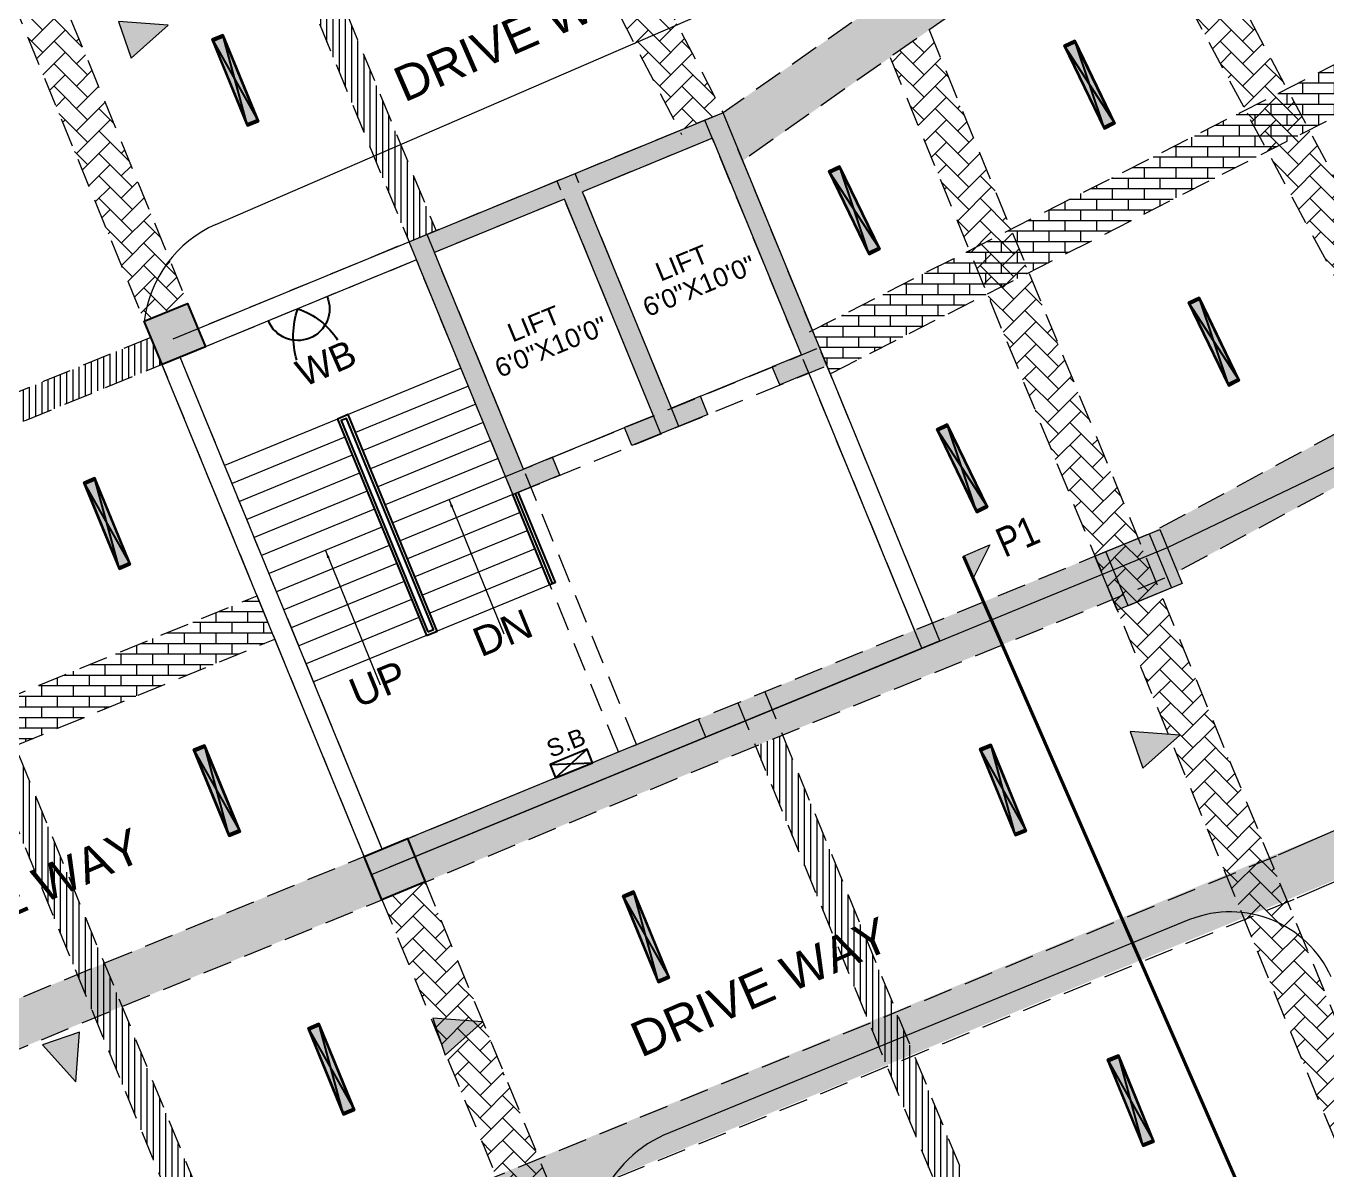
# Model space of a CAD drawing. Header units: inches. Extents: x 1182429 to 1211915, y -922309 to -906718.
# Drawn here: x 1193673 to 1194340, y -917391 to -916804 of the extents above; entities that cross this region are included whole.
import ezdxf

# ---------------------------------------------------------------- set-up
doc = ezdxf.new("R2010")
doc.units = ezdxf.units.IN
doc.header["$LTSCALE"] = 6
doc.linetypes.add('CONTINOUS', pattern=[2000000, 1000000, 1000000])
doc.linetypes.add('DASHED2', pattern=[0.375, 0.25, -0.125])
for name, color, linetype in [('A-CUTOUT', 3, 'CONTINOUS'), ('CELLING', 34, 'Continuous'), ('DIM', 7, 'Continuous'), ('door', 5, 'Continuous'), ('E-WIRING', 5, 'Continuous'), ('FITTING', 24, 'Continuous'), ('line', 251, 'Continuous'), ('TW', 5, 'Continuous')]:
    doc.layers.add(name, color=color, linetype=linetype)
for name, color, linetype, lineweight in [('COL MARK', 210, 'Continuous', 18), ('column', 240, 'Continuous', 25), ('DIM-2', 1, 'Continuous', 13), ('GRID DIM-2', 1, 'Continuous', 9), ('Hatch', 251, 'Continuous', 0), ('plan', 7, 'Continuous', 5), ('v.b', 200, 'Continuous', 5), ('W', 250, 'Continuous', 5), ('wall', 7, 'Continuous', 30), ('wall new', 3, 'Continuous', 25)]:
    doc.layers.add(name, color=color, linetype=linetype, lineweight=lineweight)
doc.styles.add('ARI', font='arial.ttf')
doc.dimstyles.new('Copy(2) of AA', dxfattribs={"dimtxt": 12, "dimasz": 4, "dimexe": 0.18, "dimexo": 0, "dimgap": 0.09, "dimtad": 0, "dimdec": 0, "dimzin": 0, "dimdsep": 46, "dimlunit": 3, "dimtxsty": 'ARI', "dimblk": 'OBLIQUE', "dimcen": 0.09, "dimclrd": 7, "dimclre": 7, "dimclrt": 7, "dimadec": 0, "dimazin": 0, "dimtfac": 1, "dimtdec": 0, "dimtofl": 0, "dimtmove": 0, "dimatfit": 3, "dimfxl": 1, "dimtolj": 1, "dimtzin": 0, "dimlwd": 5, "dimlwe": 5, "dimarcsym": 0})
pattern_1 = [(45, (63759.2493820875, -15499.11761192209), (0, 11.49472783496852), [24.384, -8.128]), (135, (63764.99674208742, -15493.37025192205), (1.13686837721616e-15, 11.49472783496852), [24.384, -8.128])]
pattern_2 = [(45, (54985.34078822238, -15499.11761192209), (0, 11.49472783496852), [24.384, -8.128]), (135, (54991.0881482223, -15493.37025192205), (1.13686837721616e-15, 11.49472783496852), [24.384, -8.128])]
pattern_3 = [(90, (63759.2493820875, -15499.11761192209), (-3.175, 0), [])]
pattern_4 = [(0, (54985.34078822238, -15499.11761192209), (0, 5.419344), []), (90, (54985.34078822238, -15499.11761192209), (-8.128, 5.419344), [5.419344, -5.419344])]
pattern_5 = [(0, (-27.81927828272455, 2.940102126449346), (0, 0.001397), [0.001016, -0.000381]), (90, (-27.81927828272455, 2.940102126449346), (-0.001397, 0), [0.001016, -0.000381])]

# ---------------------------------------------------------------- blocks, each defined once
blk = doc.blocks.new('_Oblique')
at = {"layer": 'DIM', "color": 0, "lineweight": -2}
blk.add_line((-0.5, -0.5), (0.5, 0.5), dxfattribs=at)
blk = doc.blocks.new('RRR')
at = {"layer": 'line', "color": 1, "linetype": 'Continuous'}
for centre, radius, start, end in [((195982.9680377481, -95888.10341255504), 26.42402890574652, 41.16536374951414, 79.72330112471722), ((196002.8603891676, -95870.71020529998), 10.95743229780783, 89.99999999749872, 269.9999999974987), ((195983.4668442218, -95848.25220514182), 29.67273760009078, 276.0538332539148, 310.8121601957422)]:
    blk.add_arc(centre, radius, start, end, dxfattribs=at)
blk = doc.blocks.new('SB')
at = {"layer": 'W', "color": 6, "linetype": 'ByBlock', "lineweight": 25}
for p, q in [((196907.8002691715, -96527.0948449449), (196884.143700367, -96518.55755038398)), ((196884.143700367, -96527.0948449449), (196907.8002691715, -96518.55755038398))]:
    blk.add_line(p, q, dxfattribs=at)
blk.add_lwpolyline([(196884.143700367, -96518.55755038398), (196907.8002691715, -96518.55755038398), (196907.8002691715, -96527.0948449449), (196884.143700367, -96527.0948449449)], close=True, dxfattribs=at)
blk = doc.blocks.new('sdfdsf')
at = {"lineweight": -3}
blk.add_hatch(color=7, dxfattribs=at).paths.add_polyline_path([(23236.66559868997, 14983.34885737138), (23242.08212489375, 14983.34885737138), (23242.08212489375, 15029.49406542082), (23236.66559868997, 15029.49406542082)])
at = {"layer": 'Hatch'}
h = blk.add_hatch(dxfattribs=at)
h.set_pattern_fill('ANGLE', color=5, scale=0.0002)
h.set_pattern_definition(pattern_5)
h.paths.add_polyline_path([(23236.37386179186, 15029.49354817548), (23242.37386179186, 15029.49354817548), (23242.37386179186, 15030.44133051667), (23236.37386179186, 15030.44133051667)])
h = blk.add_hatch(dxfattribs=at)
h.set_pattern_fill('ANGLE', color=5, scale=0.0002)
h.set_pattern_definition(pattern_5)
h.paths.add_polyline_path([(23236.37386179186, 14983.34885737138), (23242.37386179186, 14983.34885737138), (23242.37386179186, 14982.44133051666), (23236.37386179186, 14982.44133051666)])
for p, q in [((23242.37386179186, 15030.44133051667), (23236.37386179186, 14982.44133051666)), ((23242.37386179186, 14982.44133051666), (23236.37386179186, 15030.44133051667))]:
    blk.add_line(p, q)
at = {"layer": 'CELLING', "color": 5}
for points in [[(23236.37386179186, 14982.44133051666), (23242.37386179186, 14982.44133051666), (23242.37386179186, 15030.44133051667), (23236.37386179186, 15030.44133051667)], [(23242.37386179186, 15029.49354817548), (23236.37386179186, 15029.49354817548), (23236.37386179186, 15030.44133051667), (23242.37386179186, 15030.44133051667)], [(23236.37386179186, 15029.49354817548), (23242.37386179186, 15029.49354817548), (23242.37386179186, 15030.44133051667), (23236.37386179186, 15030.44133051667)], [(23236.66559868997, 14983.34885737138), (23242.08212489375, 14983.34885737138), (23242.08212489375, 15029.49406542082), (23236.66559868997, 15029.49406542082)], [(23236.37386179186, 14983.34885737138), (23242.37386179186, 14983.34885737138), (23242.37386179186, 14982.44133051666), (23236.37386179186, 14982.44133051666)], [(23236.37386179186, 14983.34885737138), (23242.37386179186, 14983.34885737138), (23242.37386179186, 14982.44133051666), (23236.37386179186, 14982.44133051666)]]:
    blk.add_lwpolyline(points, close=True, dxfattribs=at)

msp = doc.modelspace()

# ---------------------------------------------------------------- hatches: boundary and pattern name
at = {"layer": 'A-CUTOUT', "lineweight": 0, "ltscale": 0.3, "true_color": 0xffc6b3}
h = msp.add_hatch(dxfattribs=at)
h.set_pattern_fill('AR-BRSTD', color=31, scale=0.08)
h.set_pattern_definition(pattern_4)
h.paths.add_polyline_path([(1194076.313209095, -916960.3690755849), (1194078.017467583, -916964.5159164959), (1194085.778584304, -916982.4459823142), (1194234.578858999, -916906.7392901445), (1194400.258423735, -916822.444742759), (1194503.897167679, -916769.7153610375), (1194592.00143201, -916724.8896210836), (1194696.3598779, -916671.794068979), (1194746.307511532, -916646.3816822628), (1194748.772434542, -916618.199858629), (1194660.255029986, -916662.9835689456), (1194574.156559726, -916707.0410271666), (1194448.73611526, -916770.8525154216), (1194341.665528761, -916825.3279520369), (1194215.670990165, -916889.4315282442), (1194128.141241557, -916933.9649657467)])
h = msp.add_hatch(dxfattribs=at)
h.set_pattern_fill('AR-BRSTD', color=31, scale=0.08)
h.set_pattern_definition([(0, (63759.2493820875, -15499.11761192209), (0, 5.419344), []), (90, (63759.2493820875, -15499.11761192209), (-8.128, 5.419344), [5.419344, -5.419344])])
h.paths.add_polyline_path([(1193522.241427287, -917207.1206766063), (1193791.653556384, -917096.3986630235), (1193800.776609043, -917118.5970843681), (1193503.139842433, -917240.9728542967), (1193493.936656117, -917218.8075354036)])
h = msp.add_hatch(dxfattribs=at)
h.set_pattern_fill('AR-BRSTD', color=31, scale=0.08)
h.set_pattern_definition(pattern_4)
h.paths.add_polyline_path([(1193662.772991678, -917497.3591746534), (1193615.937198033, -917516.8057044902), (1193625.040199518, -917538.7297342608), (1194372.80815712, -917230.3101620914), (1194505.929396488, -917172.2608987063), (1194594.123883724, -917133.802535165), (1194588.307643298, -917123.3062811999), (1194582.438934325, -917112.7153400922), (1194489.269242446, -917153.3432069079), (1194353.702445429, -917212.4588877993)])
at = {"layer": 'COL MARK'}
h = msp.add_hatch(color=256, dxfattribs=at)
h.dxf.hatch_style = 1
h.paths.add_polyline_path([(1194226.707618011, -917073.7651608252), (1194254.455644692, -917062.3613450017), (1194265.859460515, -917090.1093716823), (1194238.111433835, -917101.5131875058)])
at = {"layer": 'COL MARK', "lineweight": 30, "true_color": 0xffc6b3}
h = msp.add_hatch(color=31, dxfattribs=at)
h.dxf.hatch_style = 1
h.paths.add_polyline_path([(1194221.158012675, -917076.0459239901), (1194248.906039355, -917064.6421081666), (1194260.309855179, -917092.3901348471), (1194232.561828498, -917103.7939506706)])
at = {"layer": 'column', "ltscale": 10, "true_color": 0xffc6b3}
h = msp.add_hatch(color=31, dxfattribs=at)
h.dxf.hatch_style = 1
h.paths.add_polyline_path([(1194025.05069409, -916861.9429302112), (1194070.665957385, -916972.9350369339), (1194055.764240729, -916979.0593078287), (1194059.56551267, -916988.3086500556), (1194083.716571552, -916978.3831072194), (1194030.498764376, -916848.8923160437), (1193869.560209629, -916915.0344478195), (1193873.36148157, -916924.2837900465), (1193922.778016805, -917044.525238996), (1193946.929075688, -917034.5996961597), (1193943.127803747, -917025.3503539325), (1193928.226087091, -917031.4746248274), (1193882.610823797, -916920.4825181054), (1193949.272158077, -916893.1234107752), (1193994.821351124, -917004.1054668515), (1193979.919634469, -917010.2297377463), (1193983.72090641, -917019.479079973), (1194022.773681948, -917003.4292662418), (1194018.972410007, -916994.1799240152), (1194004.070693352, -917000.3041949101), (1193958.455430057, -916889.3120881879)])
h = msp.add_hatch(color=31, dxfattribs=at)
h.dxf.hatch_style = 1
h.paths.add_polyline_path([(1193733.822703513, -916955.683303072), (1193756.021124858, -916946.5602504133), (1193765.144177516, -916968.7586717578), (1193742.945756172, -916977.8817244166)])
at = {"layer": 'column', "ltscale": 10}
h = msp.add_hatch(color=256, dxfattribs=at)
h.dxf.hatch_style = 1
h.paths.add_polyline_path([(1193733.822703513, -916955.683303072), (1193756.021124858, -916946.5602504133), (1193765.144177516, -916968.7586717578), (1193742.945756172, -916977.8817244166)])
at = {"layer": 'column', "ltscale": 10, "true_color": 0xffc6b3}
h = msp.add_hatch(color=31, dxfattribs=at)
h.dxf.hatch_style = 1
h.paths.add_polyline_path([(1193846.559514006, -917229.9971006499), (1193868.75793535, -917220.8740479911), (1193877.880988009, -917243.0724693355), (1193855.682566664, -917252.1955219945)])
at = {"layer": 'column', "ltscale": 10}
h = msp.add_hatch(color=256, dxfattribs=at)
h.dxf.hatch_style = 1
h.paths.add_polyline_path([(1193846.559514006, -917229.9971006499), (1193868.75793535, -917220.8740479911), (1193877.880988009, -917243.0724693355), (1193855.682566664, -917252.1955219945)])
at = {"layer": 'DIM-2', "ltscale": 0.3, "true_color": 0xffc6b3}
h = msp.add_hatch(color=31, dxfattribs=at)
h.dxf.hatch_style = 1
h.paths.add_polyline_path([(1194153.852619465, -917076.1813489195), (1194158.759156005, -917087.4017632548), (1194167.302552086, -917070.2998739667)])
h.paths.add_polyline_path([(1194319.538183134, -917455.0760454948), (1194324.444719674, -917466.2964598299), (1194337.894652296, -917460.414984877)])
at = {"layer": 'door', "lineweight": 0, "ltscale": 0.3, "true_color": 0xffc6b3}
h = msp.add_hatch(dxfattribs=at)
h.set_pattern_fill('AR-HBONE', color=31, scale=0.08)
h.set_pattern_definition(pattern_2)
h.paths.add_polyline_path([(1194061.697149518, -916406.8682178819), (1194045.136464637, -916376.9820471596), (1194066.684516472, -916365.415142926), (1194398.826955717, -916984.1651863768), (1194377.755920233, -916995.4760302262)])
h = msp.add_hatch(dxfattribs=at)
h.set_pattern_fill('AR-HBONE', color=31, scale=0.08)
h.set_pattern_definition(pattern_2)
h.paths.add_polyline_path([(1195234.99315462, -916415.4190444602), (1195274.233673994, -916377.4390370874), (1195291.264059766, -916394.3495651822), (1194999.084845598, -916680.4864327279), (1194650.280269684, -916873.7678912466), (1194493.031835998, -916960.8356045291), (1194260.257119557, -917085.7881001803), (1193557.677426862, -917374.5752700571), (1193548.587327123, -917352.4570021102), (1194248.905711265, -917064.6422430042), (1194432.957241622, -916965.8441914407), (1194583.752356553, -916883.1943340686), (1194725.106621078, -916804.8663524417), (1194979.770388644, -916663.7507025109), (1195010.427504054, -916635.4228606257)])
h = msp.add_hatch(dxfattribs=at)
h.set_pattern_fill('AR-HBONE', color=31, scale=0.08)
h.set_pattern_definition(pattern_1)
h.paths.add_polyline_path([(1194833.023803225, -917783.5381407574), (1195238.818888561, -916993.6809709361), (1195167.293348999, -916841.3651158853), (1194985.7557706, -916661.735962286), (1194926.300722551, -916441.4014574745), (1194700.815532136, -916476.3095359276), (1194263.471616919, -916718.6528870284), (1194241.198785624, -916732.7299593812), (1194040.224879227, -916873.7617085298), (1194030.498764376, -916848.8923160433), (1194225.598501152, -916712.2009801625), (1194693.877331478, -916452.7158083296), (1194932.641698261, -916416.1505731102), (1194948.028002313, -916429.7977937459), (1195007.245717286, -916649.2527657415), (1195183.888491696, -916824.6523508852), (1195188.053025437, -916829.0854611377), (1195263.914445234, -916997.3530080919), (1194854.371294308, -917794.5055754989)])
h = msp.add_hatch(dxfattribs=at)
h.set_pattern_fill('AR-HBONE', color=31, scale=0.08)
h.set_pattern_definition(pattern_2)
h.paths.add_polyline_path([(1193982.835344926, -916809.2076237226), (1194008.211695313, -916858.0518009237), (1194030.498764376, -916848.8923160433), (1193843.253417934, -916488.4841114682), (1193822.260910004, -916500.1165923211)])
h = msp.add_hatch(dxfattribs=at)
h.set_pattern_fill('AR-HBONE', color=31, scale=0.08)
h.set_pattern_definition(pattern_2)
h.paths.add_polyline_path([(1193717.043162343, -916914.8549379663), (1193733.822703513, -916955.683303072), (1193756.021124856, -916946.5602504138), (1193618.863194572, -916612.824423046), (1193597.553392927, -916624.1096855757)])
h = msp.add_hatch(dxfattribs=at)
h.set_pattern_fill('AR-HBONE', color=31, scale=0.08)
h.set_pattern_definition(pattern_1)
h.paths.add_polyline_path([(1194497.510482798, -917748.4731038813), (1194116.142393625, -916820.4597444758), (1194136.139685793, -916806.4491844131), (1194520.157128347, -917740.4406806545)])
h = msp.add_hatch(dxfattribs=at)
h.set_pattern_fill('AR-HBONE', color=31, scale=0.08)
h.set_pattern_definition(pattern_2)
h.paths.add_polyline_path([(1193855.682630487, -917252.1956772894), (1193877.881055951, -917243.0726346533), (1194215.053678349, -918063.4888064892), (1194193.007762448, -918072.5296230069)])
at = {"layer": 'FITTING', "lineweight": 0, "ltscale": 0.3, "true_color": 0xffc6b3}
h = msp.add_hatch(dxfattribs=at)
h.set_pattern_fill('ANSI31', color=31, angle=45)
h.set_pattern_definition(pattern_3)
h.paths.add_polyline_path([(1193855.804715571, -916881.5642636302), (1193869.560209628, -916915.0344478198), (1193883.434222968, -916909.3325399084), (1193735.104138082, -916548.4123692692), (1193721.894939956, -916555.7319208347), (1193770.059328386, -916672.9266174089), (1193825.948647255, -916808.9177922176)])
h = msp.add_hatch(dxfattribs=at)
h.set_pattern_fill('ANSI31', color=31, angle=45)
h.set_pattern_definition(pattern_3)
h.paths.add_polyline_path([(1193439.081405276, -917086.545779258), (1193737.243848261, -916964.0077110784), (1193742.945756172, -916977.8817244166), (1193434.468432717, -917104.6589768291), (1193432.346582328, -917105.5252909033), (1193426.49100445, -917091.1833096659)])
h = msp.add_hatch(dxfattribs=at)
h.set_pattern_fill('ANSI31', color=31, angle=45)
h.set_pattern_definition(pattern_3)
h.paths.add_polyline_path([(1194042.381656748, -918124.8446263955), (1194078.696772187, -918213.3863811722), (1194093.70769728, -918210.4036391554), (1193609.741149312, -917032.6258264377), (1193595.867132879, -917038.3277356207), (1193806.767941391, -917551.5188603811), (1193949.338504667, -917898.4399947367)])
h = msp.add_hatch(dxfattribs=at)
h.set_pattern_fill('ANSI31', color=31, angle=45)
h.set_pattern_definition([(90, (63756.47457941948, -15500.25799350441), (-3.175, 0), [])])
h.paths.add_polyline_path([(1194066.045678205, -917180.0408178546), (1194330.525136199, -917823.5783118375), (1194316.651122859, -917829.2802197492), (1194047.144056435, -917173.5094334185), (1194061.01807235, -917167.8075317711)])
at = {"layer": 'W', "ltscale": 10}
h = msp.add_hatch(color=256, dxfattribs=at)
h.dxf.hatch_style = 1
h.paths.add_polyline_path([(1193727.146712365, -916820.9699757552), (1193746.129072324, -916803.9333331088), (1193720.688985507, -916802.0950825854)])
h = msp.add_hatch(color=256, dxfattribs=at)
h.dxf.hatch_style = 1
h.paths.add_polyline_path([(1194245.727149009, -917184.8283775323), (1194264.709508968, -917167.7917348859), (1194239.269422151, -917165.9534843625)])
h = msp.add_hatch(color=256, dxfattribs=at)
h.dxf.hatch_style = 1
h.paths.add_polyline_path([(1193888.153951051, -917331.7829318093), (1193907.13631101, -917314.7462891629), (1193881.696224193, -917312.9080386395)])
h = msp.add_hatch(color=256, dxfattribs=at)
h.dxf.hatch_style = 1
h.paths.add_polyline_path([(1193681.694738494, -917326.5913023527), (1193698.73138114, -917345.5736623113), (1193700.569631663, -917320.1335754942)])
at = {"layer": 'wall new', "lineweight": 9, "ltscale": 6, "true_color": 0xffc6b3}
h = msp.add_hatch(dxfattribs=at)
h.set_pattern_fill('AR-CONC', color=31, scale=0.06)
h.set_pattern_definition([(49.99999999999999, (73495.98096514447, -15499.11761198158), (10.93108013976024, -0.9563451323341852), [1.143, -12.573]), (355, (73495.98096514447, -15499.11761198158), (-2.11460528549816, 11.46341071434211), [0.9144, -10.0584350502]), (100.4514447, (73496.89188556443, -15499.19730719156), (8.816474825421196, 10.50706511473171), [0.9714005279999998, -10.685414676]), (46.18420000000001, (73495.98096514447, -15496.06961198163), (16.26474245352779, -2.522539675963629), [1.7145, -18.8595]), (96.63555760999992, (73497.33635914442, -15496.27982198156), (14.24424804309018, 14.84556747586329), [1.4571013884, -16.0281364896]), (351.1841511700001, (73495.98096514447, -15496.06961198163), (14.24424804389862, 14.84556747513196), [1.3715980242, -15.0875839152]), (21, (73497.50496514444, -15496.83161198162), (9.096863476147949, -6.135911891225256), [1.143, -12.573]), (326.0000000000001, (73497.50496514444, -15496.83161198162), (3.708121700858824, 11.05127796733916), [0.9144, -10.0584]), (71.45144499999999, (73498.26303710043, -15497.34293797554), (12.80498515672297, 4.915366133154314), [0.971400528, -10.685396256]), (37.50000000000001, (73495.98096514447, -15499.11761198158), (0.185316195035509, 5.073302332389186), [0, -9.93648, 0, -10.2108, 0, -10.0965]), (7.499999999999999, (73495.98096514447, -15499.11761198158), (4.009179750618345, 6.010834489087171), [0, -5.821679999999999, 0, -9.70788, 0, -3.8481]), (327.5, (73492.58244514442, -15499.11761198158), (8.135435710012283, -0.3437246395604066), [0, -3.81, 0, -11.8872, 0, -15.7734]), (317.5, (73491.05844514444, -15499.11761198158), (8.887750883161083, 1.525589461999982), [0, -4.952999999999999, 0, -7.89432, 0, -11.2014])])
h.paths.add_polyline_path([(1194691.582714135, -918163.3523655272), (1194822.723555407, -918181.7114098124), (1194931.439907365, -918175.4416361382), (1195046.069312031, -918168.8308511855), (1195119.559105141, -918164.5926260992), (1195256.785037016, -918164.5926260992), (1195981.244344971, -916754.8047091251), (1194850.652577267, -915632.1699016917), (1194197.988645792, -915899.6600641529), (1194257.216001783, -916043.1722349644), (1193169.051166277, -916488.6286080595), (1193894.361050664, -918260.6384460364), (1194211.476308747, -918197.626140031), (1194511.111155945, -918138.0872740655)])
h.paths.add_polyline_path([(1194692.969142698, -918153.448941077), (1194823.132839408, -918171.6711901419), (1194930.864154678, -918165.4582244547), (1195045.493559344, -918158.8474395019), (1195119.27098983, -918154.5926260992), (1195250.680728792, -918154.5926260992), (1195969.00481133, -916756.7437739786), (1194848.310710815, -915643.936975218), (1194211.056594212, -915905.1115230344), (1194270.285518655, -916048.6274943164), (1193182.093850864, -916494.0948516043), (1193901.418265803, -918251.481545774), (1194209.143558339, -918187.4633220726), (1194509.085793616, -918127.7062164095)], flags=16)

# ---------------------------------------------------------------- linework, layer by layer
at = {"layer": 'COL MARK'}
msp.add_lwpolyline([(1194226.707618011, -917073.7651608252), (1194254.455644692, -917062.3613450017), (1194265.859460515, -917090.1093716823), (1194238.111433835, -917101.5131875058)], close=True, dxfattribs=at)
at = {"layer": 'COL MARK', "color": 31, "true_color": 0xffc6b3}
msp.add_lwpolyline([(1194221.158012675, -917076.0459239901), (1194248.906039355, -917064.6421081666), (1194260.309855179, -917092.3901348471), (1194232.561828498, -917103.7939506706)], close=True, dxfattribs=at)
at = {"layer": 'column', "color": 31, "ltscale": 10, "true_color": 0xffc6b3}
for points in [[(1193733.822703513, -916955.683303072), (1193756.021124858, -916946.5602504133), (1193765.144177516, -916968.7586717578), (1193742.945756172, -916977.8817244166), (1193733.822703513, -916955.683303072)], [(1193846.559514006, -917229.9971006499), (1193868.75793535, -917220.8740479911), (1193877.880988009, -917243.0724693355), (1193855.682566664, -917252.1955219945), (1193846.559514006, -917229.9971006499)]]:
    msp.add_lwpolyline(points, dxfattribs=at)
at = {"layer": 'column', "ltscale": 10}
for points in [[(1193733.822703513, -916955.683303072), (1193756.021124858, -916946.5602504133), (1193765.144177516, -916968.7586717578), (1193742.945756172, -916977.8817244166), (1193733.822703513, -916955.683303072)], [(1193846.559514006, -917229.9971006499), (1193868.75793535, -917220.8740479911), (1193877.880988009, -917243.0724693355), (1193855.682566664, -917252.1955219945), (1193846.559514006, -917229.9971006499)]]:
    msp.add_lwpolyline(points, dxfattribs=at)
at = {"layer": 'DIM-2', "color": 31, "ltscale": 0.3, "true_color": 0xffc6b3}
for p, q in [((1194153.852619465, -917076.1813489196, 84.64332031121478), (1194167.302552086, -917070.2998739667, 84.64332031121478)), ((1194167.302552086, -917070.2998739667, 84.64332031121478), (1194158.759156005, -917087.4017632548, 84.64332031121478))]:
    msp.add_line(p, q, dxfattribs=at)
at = {"layer": 'DIM-2', "color": 31, "lineweight": 40, "ltscale": 0.3, "true_color": 0xffc6b3}
msp.add_line((1194324.444719674, -917466.2964598299, 84.64332031121478), (1194153.852619464, -917076.1813489202, 84.64332031121478), dxfattribs=at)
at = {"layer": 'TW', "ltscale": 10}
for p, q in [((1193944.559179179, -917089.6315685466, 3969.120557742016), (1193925.552819474, -917043.3848574132, 3969.120557742016)), ((1193941.784376511, -917090.7719501291, 3969.120557742016), (1193922.778016806, -917044.5252389957, 3969.120557742016)), ((1193943.171777845, -917090.2017593378, 3969.120557742016), (1193924.16541814, -917043.9550482044, 3969.120557742016)), ((1193944.559179179, -917089.6315685466, 3969.120557742016), (1193941.784376511, -917090.7719501291, 3969.120557742016))]:
    msp.add_line(p, q, dxfattribs=at)
at = {"layer": 'TW', "color": 31, "ltscale": 10, "true_color": 0xffc6b3, "elevation": 3969.120557742016}
msp.add_lwpolyline([(1193878.426382257, -917116.810662926), (1193883.975987593, -917114.5298997613), (1193838.360724299, -917003.5377930397), (1193832.811118963, -917005.8185562043), (1193878.426382257, -917116.810662926)], dxfattribs=at)
at = {"layer": 'TW', "ltscale": 10, "elevation": 3969.120557742016}
msp.add_lwpolyline([(1193878.426382257, -917116.810662926), (1193883.975987593, -917114.5298997613), (1193838.360724299, -917003.5377930397), (1193832.811118963, -917005.8185562043), (1193878.426382257, -917116.810662926)], dxfattribs=at)
at = {"layer": 'TW', "color": 31, "ltscale": 10, "true_color": 0xffc6b3, "elevation": 3969.120557742016}
msp.add_lwpolyline([(1193879.2435928, -917114.8530708009), (1193882.018395468, -917113.7126892186), (1193837.543513756, -917005.495385165), (1193834.768711088, -917006.6357667473)], close=True, dxfattribs=at)
at = {"layer": 'TW', "ltscale": 10, "elevation": 3969.120557742016}
msp.add_lwpolyline([(1193879.2435928, -917114.8530708009), (1193882.018395468, -917113.7126892186), (1193837.543513756, -917005.495385165), (1193834.768711088, -917006.6357667473)], close=True, dxfattribs=at)
at = {"layer": 'v.b', "color": 31, "linetype": 'DASHED2', "ltscale": 10, "true_color": 0xffc6b3}
for p, q in [((1194066.530022147, -916365.1273345677), (1194398.826955717, -916984.1651863768)), ((1194045.384030126, -916376.4784147728), (1194377.680963696, -916995.5162665818)), ((1193843.253417934, -916488.4841114682), (1194030.498764376, -916848.8923160433, 3969.120557742016)), ((1193821.956178739, -916499.5488122177), (1194009.201525181, -916859.9570167927, 3969.120557742016)), ((1193734.883691276, -916547.8759730355, -89.37820477592729), (1193883.434222968, -916909.3325399084, 3969.120557742016)), ((1193721.009677936, -916553.5778809472, -89.37820477592729), (1193869.560209628, -916915.03444782, 3969.120557742016)), ((1193610.742044166, -916593.063853284, -3969.120557741948), (1193756.021124856, -916946.5602504138)), ((1193588.543622822, -916602.1869059426, -3969.120557741948), (1193733.822703512, -916955.6833030725)), ((1194074.895463227, -916961.055384482, 2001.864700721566), (1194748.772434542, -916618.199858629, 3999.506818051199)), ((1194085.778584302, -916982.4459823153, 2001.864700721566), (1194749.405170481, -916644.8056535022, 3969.120557742018)), ((1194225.598501153, -916712.2009801632), (1194030.498764376, -916848.8923160433, 3969.120557742016)), ((1194240.435172467, -916733.3773820862), (1194040.677670515, -916873.2771491626, 84.64332031121478)), ((1194136.139685793, -916806.4491844131, 2121.793535331927), (1194531.112719964, -917767.0980779036)), ((1194116.142393625, -916820.4597444758, 2528.619627217053), (1194508.91429862, -917776.2211305626)), ((1194030.498764376, -916848.8923160433, 3969.120557742016), (1193761.342905576, -916959.5093295326)), ((1194137.913842221, -917110.2571514699), (1194030.498764376, -916848.8923160433, 3969.120557742023)), ((1194128.664711891, -917114.0583272717), (1194021.249631564, -916852.6935019195, 3969.120557742016)), ((1194025.05069409, -916861.9429302113, 3969.120557742016), (1193958.455430057, -916889.3120881879, 3969.120557742016)), ((1194007.893392079, -917009.6056733571, 2001.864700457071), (1193954.654158116, -916880.0627459612, 3969.120557742023)), ((1193998.64426201, -917013.4068578507, 2001.864672960188), (1193945.405025305, -916883.8639318375, 3969.120557742016)), ((1193949.20608783, -916893.1133601293, 3969.120557742016), (1193882.610823797, -916920.4825181054, 3969.120557742016)), ((1193976.975289956, -917176.3992731718), (1193869.560209629, -916915.0344478196, 3969.120557742016)), ((1193986.224420286, -917172.59809737), (1193878.80934244, -916911.2332619433, 3969.120557742023)), ((1193873.36148157, -916924.2837900465, 3969.120557742016), (1193434.468432717, -917104.6589768291, -2955.13742209899)), ((1194485.442155537, -916937.670508843), (1194248.906039355, -917064.6421081664)), ((1193848.492055995, -917234.6994062202), (1193733.822703513, -916955.6833030722)), ((1194496.793235739, -916958.816500857), (1194260.257119557, -917085.7881001803)), ((1193737.24384826, -916964.0077110748), (1193428.766524805, -917090.7849634888, -2955.13742209899)), ((1193918.998173876, -917035.3280297248, 2001.864700160358), (1194079.936727378, -916969.1859029051, 2001.864700721566)), ((1193855.808856232, -917226.1958287087, 3969.120557742016), (1193752.195098398, -916974.0804524758, 3969.120557742016)), ((1193922.799445598, -917044.5773720414, 2001.864700160358), (1194083.7379991, -916978.4352452217, 2001.864700721566)), ((1193609.657830019, -917032.4230919543, -8055.584548191881), (1194093.70769728, -918210.4036391554, 2.132077759502977)), ((1193595.783816679, -917038.124999866, -8055.58454819179), (1194078.696772187, -918213.3863811722, -1037.318021623691)), ((1193526.38903636, -917361.5799893874), (1194248.906039354, -917064.642108167)), ((1193535.512089019, -917383.778410732), (1194258.029092013, -917086.8405295117)), ((1193471.853458439, -917227.8289401503, -2536.271303628514), (1193791.653556384, -917096.3986630235)), ((1193480.976511098, -917250.027361495, -2536.271303628514), (1193800.776609043, -917118.5970843681)), ((1194051.89485756, -917145.6087159265), (1194339.651281988, -917845.7842594581)), ((1194038.02084422, -917151.3106238383), (1194325.777268648, -917851.4861673699)), ((1193868.75793535, -917220.8740479911), (1194261.701087088, -918176.992353224)), ((1193592.682404258, -917526.1633369402, -4085.92006381006), (1194315.760162968, -917229.0100404067, -4085.92006381006)), ((1193846.559514006, -917229.9971006499), (1194203.139116426, -918094.333194387, -14.6771655887038)), ((1193601.843755203, -917548.3610506408, -4085.92006381006), (1194324.883215627, -917251.2084617513, -4085.92006381006))]:
    msp.add_line(p, q, dxfattribs=at)
at = {"layer": 'v.b', "color": 31, "linetype": 'DASHED2', "ltscale": 100, "true_color": 0xffc6b3}
for p, q in [((1194315.290102609, -917229.2090939736, -4085.92006381006), (1194584.530770706, -917111.803167387)), ((1194324.883215627, -917251.2084617513, -4085.92006381006), (1194594.123883724, -917133.8025351648))]:
    msp.add_line(p, q, dxfattribs=at)
at = {"layer": 'W', "color": 1, "ltscale": 10}
for p, q in [((1193770.526855105, -916906.1154113746), (1194251.839136066, -916697.6603790971)), ((1194093.578881544, -917002.380306491, 3969.120557742016), (1194030.498764376, -916848.8923160437, 3969.120557742016)), ((1194025.05069409, -916861.9429302113, 3969.120557742016), (1193958.455430057, -916889.3120881879, 3969.120557742016)), ((1194070.665957385, -916972.9350369341, 3969.120557742016), (1194025.05069409, -916861.9429302113, 3969.120557742016)), ((1193949.20608783, -916893.1133601293, 3969.120557742016), (1193882.610823797, -916920.4825181054, 3969.120557742016)), ((1194258.256778152, -917071.6103502732), (1194514.050467854, -916949.2562781828, 84.64332031121478)), ((1193848.492055995, -917234.6994062202), (1193733.822703513, -916955.6833030722)), ((1194070.665957384, -916972.935036934, 3969.120557742016), (1194055.764240729, -916979.0593078289, 3969.120557742016)), ((1194059.56551267, -916988.3086500556, 3969.120557742016), (1194055.764240729, -916979.0593078287, 3969.120557742016)), ((1194074.467229326, -916982.1843791604, 3969.120557742016), (1194059.56551267, -916988.3086500556, 3969.120557742016)), ((1193850.360785947, -917239.2464428777), (1194258.256778152, -917071.6103502732)), ((1194141.715066092, -917119.50637673, 3969.120557742016), (1193859.610128173, -917235.4451709357, 3969.120557742016)), ((1194017.917431478, -917159.5728447806, 3969.120557742016), (1193855.808856232, -917226.1958287088, 3969.120557742016)), ((1194021.718703419, -917168.8221870076, 3969.120557742016), (1194017.917431478, -917159.5728447806, 3969.120557742016)), ((1194269.683864184, -917262.3710323877), (1193999.687227969, -917372.9876792338))]:
    msp.add_line(p, q, dxfattribs=at)
at = {"layer": 'W', "ltscale": 10}
for p, q in [((1194030.498764376, -916848.8923160433, 3969.120557742016), (1193748.393826457, -916964.8311102489, 3969.120557742016)), ((1194004.070693352, -917000.3041949101, 3969.120557742016), (1193958.455430057, -916889.3120881879, 3969.120557742016)), ((1193994.821351124, -917004.1054668515, 3969.120557742016), (1193949.20608783, -916893.1133601291, 3969.120557742016)), ((1193928.226087091, -917031.4746248275, 3969.120557742016), (1193882.610823797, -916920.4825181054, 3969.120557742016)), ((1193873.36148157, -916924.2837900465, 3969.120557742016), (1193752.195098398, -916974.0804524758, 3969.120557742016)), ((1193922.778016806, -917044.5252389957, 3969.120557742016), (1193873.36148157, -916924.2837900466, 3969.120557742016)), ((1193855.808856232, -917226.1958287087, 3969.120557742016), (1193752.195098398, -916974.0804524758, 3969.120557742016)), ((1193896.169113217, -916979.7798434075, 3969.120557742016), (1193838.360724299, -917003.5377930397, 3969.120557742016)), ((1194018.972410007, -916994.1799240151, 3969.120557742016), (1194055.764240729, -916979.0593078289, 3969.120557742016)), ((1194132.465723865, -917123.3076486712, 3969.120557742016), (1194074.467229325, -916982.1843791606, 3969.120557742016)), ((1193899.970385158, -916989.0291856342, 3969.120557742016), (1193842.16199624, -917012.7871352666, 3969.120557742016)), ((1194018.972410007, -916994.1799240152, 3969.120557742016), (1194004.070693352, -917000.3041949101, 3969.120557742016)), ((1194022.773681948, -917003.4292662418, 3969.120557742016), (1194018.972410007, -916994.1799240151, 3969.120557742016)), ((1193903.7716571, -916998.2785278611, 3969.120557742016), (1193845.963268182, -917022.0364774934, 3969.120557742016)), ((1194022.773681948, -917003.4292662421, 3969.120557742016), (1193983.72090641, -917019.4790799733, 3969.120557742016)), ((1194141.715066092, -917119.50637673, 3969.120557742016), (1194093.578881544, -917002.3803064912, 3969.120557742016)), ((1193832.811118963, -917005.8185562043, 3969.120557742016), (1193775.002730045, -917029.5765058368, 3969.120557742016)), ((1193907.572929041, -917007.5278700879, 3969.120557742016), (1193849.764540123, -917031.2858197202, 3969.120557742016)), ((1193943.127803747, -917025.3503539325, 3969.120557742016), (1193979.919634469, -917010.2297377462, 3969.120557742016)), ((1193994.821351124, -917004.1054668515, 3969.120557742016), (1193979.919634469, -917010.2297377463, 3969.120557742016)), ((1193983.72090641, -917019.479079973, 3969.120557742016), (1193979.919634469, -917010.229737746, 3969.120557742016)), ((1193836.612390904, -917015.0678984313, 3969.120557742016), (1193778.804001987, -917038.8258480635, 3969.120557742016)), ((1193911.374200982, -917016.7772123145, 3969.120557742016), (1193853.565812064, -917040.5351619469, 3969.120557742016)), ((1193840.413662846, -917024.3172406581, 3969.120557742016), (1193782.605273928, -917048.0751902903, 3969.120557742016)), ((1193915.175472923, -917026.0265545414, 3969.120557742016), (1193857.367084005, -917049.7845041737, 3969.120557742016)), ((1193943.127803747, -917025.3503539326, 3969.120557742016), (1193928.226087091, -917031.4746248274, 3969.120557742016)), ((1193946.929075688, -917034.5996961591, 3969.120557742016), (1193943.127803747, -917025.3503539325, 3969.120557742016)), ((1193844.214934787, -917033.5665828849, 3969.120557742016), (1193786.406545869, -917057.3245325171, 3969.120557742016)), ((1193918.976744864, -917035.2758967682, 3969.120557742016), (1193861.168355946, -917059.0338464006, 3969.120557742016)), ((1193946.929075688, -917034.5996961596, 3969.120557742016), (1193922.778016806, -917044.5252389957, 3969.120557742016)), ((1193848.016206728, -917042.8159251115, 3969.120557742016), (1193790.20781781, -917066.5738747439, 3969.120557742016)), ((1193922.778016805, -917044.5252389951, 3969.120557742016), (1193864.969627887, -917068.2831886273, 3969.120557742016)), ((1193851.817478669, -917052.0652673383, 3969.120557742016), (1193794.009089751, -917075.8232169708, 3969.120557742016)), ((1193926.579288746, -917053.7745812219, 3969.120557742016), (1193868.770899829, -917077.5325308542, 3969.120557742016)), ((1193855.61875061, -917061.3146095652, 3969.120557742016), (1193797.810361692, -917085.0725591975, 3969.120557742016)), ((1193930.380560688, -917063.0239234486, 3969.120557742016), (1193872.57217177, -917086.7818730809, 3969.120557742016)), ((1193859.420022551, -917070.563951792, 3969.120557742016), (1193801.611633633, -917094.3219014243, 3969.120557742016)), ((1193934.181832629, -917072.2732656754, 3969.120557742016), (1193876.373443711, -917096.0312153077, 3969.120557742016)), ((1193863.221294492, -917079.8132940187, 3969.120557742016), (1193805.412905575, -917103.5712436511, 3969.120557742016)), ((1193937.98310457, -917081.5226079022, 3969.120557742016), (1193880.174715652, -917105.2805575347, 3969.120557742016)), ((1193867.022566433, -917089.0626362455, 3969.120557742016), (1193809.214177516, -917112.8205858779, 3969.120557742016)), ((1193941.784376511, -917090.7719501291, 3969.120557742016), (1193883.975987593, -917114.5298997613, 3969.120557742016)), ((1193870.823838375, -917098.3119784723, 3969.120557742016), (1193813.015449457, -917122.0699281048, 3969.120557742016)), ((1193874.625110316, -917107.5613206993, 3969.120557742016), (1193816.816721398, -917131.3192703315, 3969.120557742016)), ((1193878.426382257, -917116.810662926, 3969.120557742016), (1193820.617993339, -917140.5686125584, 3969.120557742016))]:
    msp.add_line(p, q, dxfattribs=at)
at = {"layer": 'W', "color": 31, "ltscale": 10, "true_color": 0xffc6b3}
for p, q in [((1193896.169113217, -916979.7798434075, 3969.120557742016), (1193838.360724299, -917003.5377930397, 3969.120557742016)), ((1193899.970385158, -916989.0291856342, 3969.120557742016), (1193842.16199624, -917012.7871352666, 3969.120557742016)), ((1193903.7716571, -916998.2785278611, 3969.120557742016), (1193845.963268182, -917022.0364774934, 3969.120557742016)), ((1193832.811118963, -917005.8185562043, 3969.120557742016), (1193775.002730045, -917029.5765058368, 3969.120557742016)), ((1193907.572929041, -917007.5278700879, 3969.120557742016), (1193849.764540123, -917031.2858197202, 3969.120557742016)), ((1193836.612390904, -917015.0678984313, 3969.120557742016), (1193778.804001987, -917038.8258480635, 3969.120557742016)), ((1193911.374200982, -917016.7772123145, 3969.120557742016), (1193853.565812064, -917040.5351619469, 3969.120557742016)), ((1193840.413662846, -917024.3172406581, 3969.120557742016), (1193782.605273928, -917048.0751902903, 3969.120557742016)), ((1193915.175472923, -917026.0265545414, 3969.120557742016), (1193857.367084005, -917049.7845041737, 3969.120557742016)), ((1193844.214934787, -917033.5665828849, 3969.120557742016), (1193786.406545869, -917057.3245325171, 3969.120557742016)), ((1193918.976744864, -917035.2758967682, 3969.120557742016), (1193861.168355946, -917059.0338464006, 3969.120557742016)), ((1193848.016206728, -917042.8159251115, 3969.120557742016), (1193790.20781781, -917066.5738747439, 3969.120557742016)), ((1193922.778016805, -917044.5252389951, 3969.120557742016), (1193864.969627887, -917068.2831886273, 3969.120557742016)), ((1193851.817478669, -917052.0652673383, 3969.120557742016), (1193794.009089751, -917075.8232169708, 3969.120557742016)), ((1193926.579288746, -917053.7745812219, 3969.120557742016), (1193868.770899829, -917077.5325308542, 3969.120557742016)), ((1193855.61875061, -917061.3146095652, 3969.120557742016), (1193797.810361692, -917085.0725591975, 3969.120557742016)), ((1193930.380560688, -917063.0239234486, 3969.120557742016), (1193872.57217177, -917086.7818730809, 3969.120557742016)), ((1193859.420022551, -917070.563951792, 3969.120557742016), (1193801.611633633, -917094.3219014243, 3969.120557742016)), ((1193934.181832629, -917072.2732656754, 3969.120557742016), (1193876.373443711, -917096.0312153077, 3969.120557742016)), ((1193863.221294492, -917079.8132940187, 3969.120557742016), (1193805.412905575, -917103.5712436511, 3969.120557742016)), ((1193937.98310457, -917081.5226079022, 3969.120557742016), (1193880.174715652, -917105.2805575347, 3969.120557742016)), ((1193867.022566433, -917089.0626362455, 3969.120557742016), (1193809.214177516, -917112.8205858779, 3969.120557742016)), ((1193941.784376511, -917090.7719501291, 3969.120557742016), (1193883.975987593, -917114.5298997613, 3969.120557742016)), ((1193870.823838375, -917098.3119784723, 3969.120557742016), (1193813.015449457, -917122.0699281048, 3969.120557742016)), ((1193874.625110316, -917107.5613206993, 3969.120557742016), (1193816.816721398, -917131.3192703315, 3969.120557742016)), ((1193878.426382257, -917116.810662926, 3969.120557742016), (1193820.617993339, -917140.5686125584, 3969.120557742016))]:
    msp.add_line(p, q, dxfattribs=at)
at = {"layer": 'W', "ltscale": 10}
for points, elevation in [([(1193727.146712365, -916820.9699757552), (1193746.129072324, -916803.9333331088), (1193720.688985507, -916802.0950825854), (1193727.146712365, -916820.9699757552)], 84.64332031121478), ([(1194245.727149009, -917184.8283775323), (1194264.709508968, -917167.7917348859), (1194239.269422151, -917165.9534843625), (1194245.727149009, -917184.8283775323)], 84.64332031121478), ([(1193888.153951051, -917331.7829318093), (1193907.13631101, -917314.7462891629), (1193881.696224193, -917312.9080386395), (1193888.153951051, -917331.7829318093)], 84.64332031121478), ([(1193681.694738494, -917326.5913023527), (1193698.73138114, -917345.5736623113), (1193700.569631663, -917320.1335754942), (1193681.694738494, -917326.5913023527)], 4.289404387236573e-10)]:
    msp.add_lwpolyline(points, dxfattribs=dict(at, elevation=elevation))
at = {"layer": 'W', "color": 1, "ltscale": 10}
for centre, radius, start, end in [((1193795.537511211, -916963.0086971724), 62.1480400972167, 113.730600960587, 173.2308056003016), ((1194290.546015588, -917315.1350326793), 56.73860315480166, 24.31552535780738, 111.5731527358575), ((1194027.032513793, -917431.6902966342), 64.75926147267276, 114.426719973102, 204.7819999666229), ((1193715.160656624, -917305.0708758959, -4086.463990449912), 172.2872950776372, 205.1379298140904, 284.8341798561567)]:
    msp.add_arc(centre, radius, start, end, dxfattribs=at)

# ---------------------------------------------------------------- block references
at = {"layer": 'E-WIRING', "xscale": -1, "rotation": 22.34151359089078}
for p in [(1220979.729307669, -921878.357378497, -6733933.09933998), (1220913.987178484, -922105.429940837, 17.86810311184201), (1220970.256824222, -922242.3465357227, 17.86810311184201), (1221373.30466163, -922242.0618837731), (1221190.273098992, -922317.2837456462), (1221028.924626598, -922385.0983804388, 17.86810311184201), (1221438.739609554, -922401.2797025236)]:
    msp.add_blockref('sdfdsf', p, dxfattribs=at)
at = {"layer": 'E-WIRING', "extrusion": (-0.08290495321003313, 0.1418551336218914, 0.9864095953499022), "xscale": -1, "rotation": 175.5914650168565}
for p in [(-590447.3476227096, 1391030.205374049, -234542.8384113081), (-590310.7616703609, 1390965.136690625, -234901.6690896999), (-590435.9281356223, 1391171.049651932, -234584.9388733743), (-590291.7233352938, 1391098.805042411, -234963.4920114377)]:
    msp.add_blockref('sdfdsf', p, dxfattribs=at)
at = {"layer": 'W', "color": 0, "linetype": 'ByBlock', "lineweight": 25}
for name, p, xscale, yscale, zscale, rotation in [('RRR', (1436463.568842157, -1132207.45798069, 3969.120557742016), -1.486615675130427, 1.486615675130428, 1.486615675130428, 292.358846534475), ('SB', (1067806.882754885, -1059551.098382905, 5449.009321261969), -0.867442345056781, 0.8674423450567809, 0.8674423450567806, 202.3422954978368)]:
    msp.add_blockref(name, p, dxfattribs=dict(at, xscale=xscale, yscale=yscale, zscale=zscale, rotation=rotation))

# ---------------------------------------------------------------- texts
at = {"layer": 'GRID DIM-2', "color": 31, "ltscale": 0.3, "true_color": 0xffc6b3, "insert": (1194168.84359141, -917063.2456334074, 84.64332031121478), "char_height": 15, "width": 210.2977007080335, "attachment_point": 1, "rotation": 23.61911306822788, "style": 'ARI'}
msp.add_mtext('{\\fArial Narrow|b0|i0|c0|p34;P1}', dxfattribs=at)
at = {"layer": 'plan', "color": 0, "lineweight": 25, "ltscale": 0.6, "insert": (1193938.967791279, -917171.2468529837, 3347.235309536818), "char_height": 8.929786058577829, "attachment_point": 1, "rotation": 21.598783356796762, "style": 'ARI'}
msp.add_mtext_dynamic_manual_height_columns('{\\C5;S.B}', width=26.53916380632655, gutter_width=14.27300662535072, heights=[0], dxfattribs=at)
at = {"layer": 'wall', "style": 'ARI'}
for s, height, rotation, p in [('DRIVE WAY', 18, 23.51560482370996, (1193867.106694348, -916843.735206121, -6994.615109901159)), ('LIFT', 9.6, 22.3415615761101, (1193998.451974712, -916935.5144008951, -5080.474313909624)), ('6\'0"X10\'0"', 9.6, 22.3415615761101, (1193991.922000696, -916953.6356452001, -5080.474313909624)), ('LIFT', 9.6, 22.3415615761101, (1193922.607368452, -916966.6848308129, -5080.474313909624)), ('6\'0"X10\'0"', 9.6, 22.3415615761101, (1193916.077394437, -916984.8060751179, -5080.474313909624)), ('WB', 13.75284513750097, 23.51560482369479, (1193815.564502849, -916989.6558797198, -4528.919847477917)), ('DN', 15, 22.3415615761101, (1193906.368552564, -917128.052389875, -7938.241115483826)), ('UP', 15, 22.3415615761101, (1193843.01055831, -917154.0911026718, -7938.241115483826)), ('DRIVE WAY', 18, 23.51560482370996, (1193605.099368145, -917287.6867872953, -5869.037516301615)), ('DRIVE WAY', 18, 23.51560482370996, (1193988.433466058, -917333.2783297288, -5953.680836612602))]:
    msp.add_text(s, height=height, rotation=rotation, dxfattribs=at).set_placement(p)
at = {"layer": 'wall', "color": 31, "lineweight": 25, "true_color": 0xffc6b3, "style": 'ARI'}
for s, p in [('LIFT', (1193998.451974712, -916935.5144008951, -5080.474313909624)), ('6\'0"X10\'0"', (1193991.922000696, -916953.6356452001, -5080.474313909624)), ('LIFT', (1193922.607368452, -916966.6848308129, -5080.474313909624)), ('6\'0"X10\'0"', (1193916.077394437, -916984.8060751179, -5080.474313909624))]:
    msp.add_text(s, height=9.6, rotation=22.3415615761101, dxfattribs=at).set_placement(p)

# ---------------------------------------------------------------- leaders
at = {"layer": 'W', "ltscale": 10}
for points in [[(1193890.072550405, -917047.1548715845, 3969.120557742016), (1193918.182383919, -917115.9570188168, 3969.120557742016)], [(1193826.714556151, -917073.1935843813, 3969.120557742016), (1193854.824389665, -917141.9957316136, 3969.120557742016)]]:
    msp.add_leader(points, dimstyle='Copy(2) of AA', override={"dimgap": 0.09, "dimtad": 0}, dxfattribs=at)

doc.saveas('drawing.dxf')
